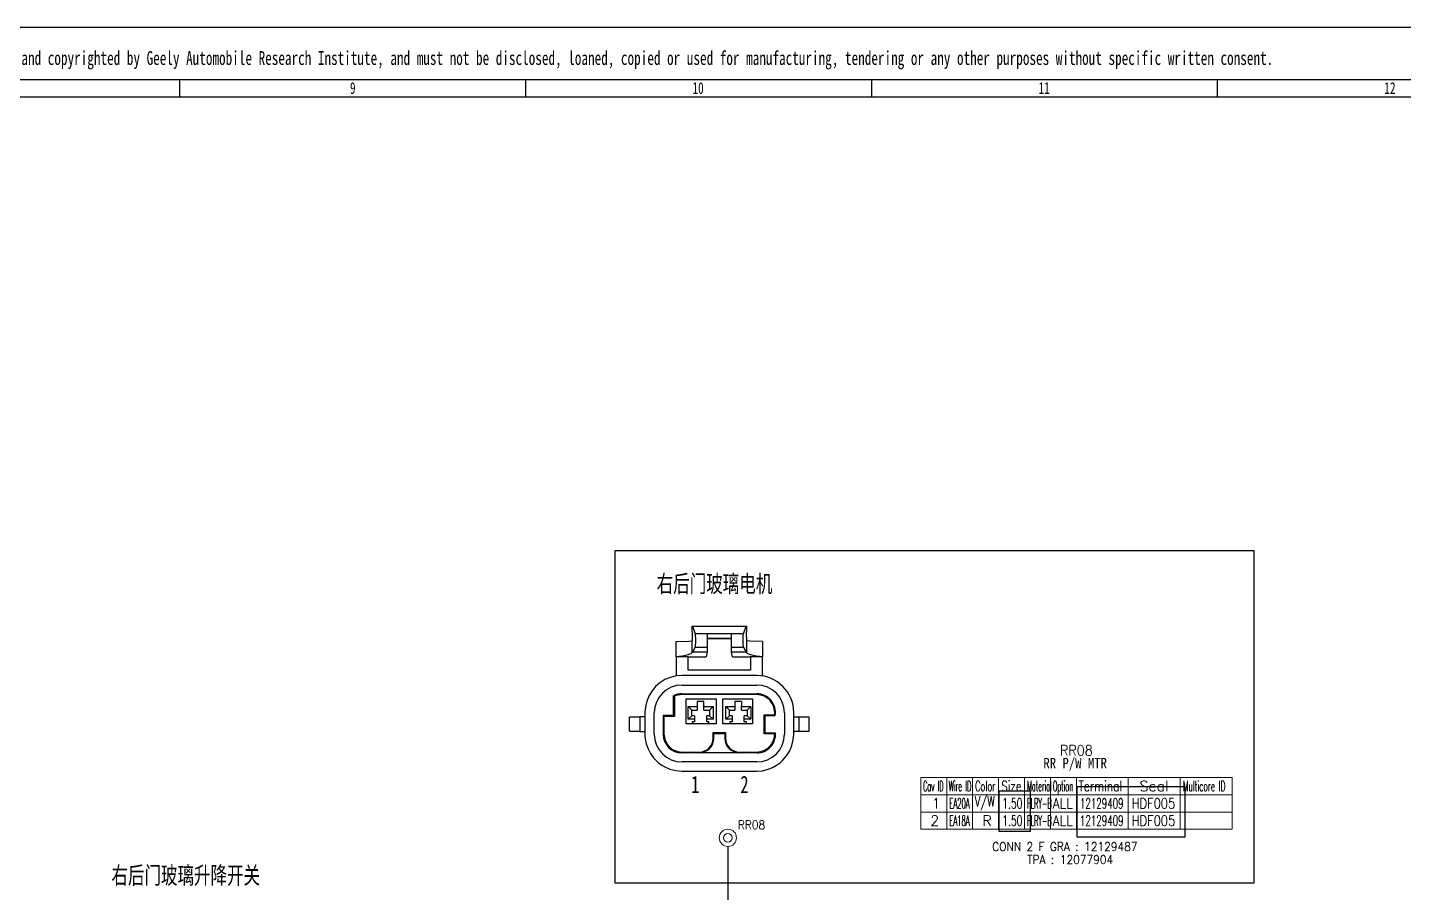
# Model space of a CAD drawing. Header units: inches. Extents: x 47316 to 59086, y 3141 to 11743.
# Drawn here: x 58078.5 to 58476.3, y 7460.1 to 7710.2 of the extents above; entities that cross this region are included whole.
import ezdxf

# ---------------------------------------------------------------- set-up
doc = ezdxf.new("R2010")
doc.units = ezdxf.units.IN
doc.header["$MEASUREMENT"] = 0
doc.styles.add('MtX_@FangSong_GB2312', font='')
doc.styles.add('MtX_SimSun', font='')
doc.styles.get("Standard").update_dxf_attribs({"font": ''})
doc.styles.get('MtX_@FangSong_GB2312').set_extended_font_data('@FangSong_GB2312')
doc.styles.get('MtX_SimSun').set_extended_font_data('SimSun')
doc.styles.get('Standard').set_extended_font_data('SimSun')
doc.linetypes.add('_VH_OTCON', pattern='A,0.0001,[7,VeSys.shx,S=0.1,R=0,X=0,Y=0],-0.4,[7,VeSys.shx,S=0.1,R=0,X=0,Y=0],-0.4,["X",Standard,S=1,R=0,X=-0.5,Y=-0.5],-0.0001,[7,VeSys.shx,S=0.1,R=0,X=0,Y=0],-0.4', length=1.2002)

msp = doc.modelspace()

# ---------------------------------------------------------------- linework, layer by layer
at = {"color": 0, "lineweight": -3}
for p, q in [((59085.57, 7710.2), (57302.57, 7710.2)), ((57322.57, 7695.2), (59065.57, 7695.2)), ((58122.57, 7690.2), (58122.57, 7695.2)), ((58222.57, 7690.2), (58222.57, 7695.2)), ((58322.57, 7690.2), (58322.57, 7695.2)), ((58422.57, 7690.2), (58422.57, 7695.2)), ((57322.57, 7690.2), (59065.57, 7690.2)), ((58271.51, 7534.85), (58271.57, 7534.54)), ((58271.57, 7534.54), (58271.63, 7533.42)), ((58285.45, 7534.31), (58285.53, 7534.85)), ((58266.02, 7532.62), (58269.75, 7532.79)), ((58269.75, 7532.79), (58270.57, 7532.88)), ((58270.61, 7532.9), (58270.6, 7532.89)), ((58270.6, 7532.89), (58270.6, 7532.89)), ((58270.6, 7532.89), (58270.6, 7532.88)), ((58270.62, 7532.94), (58270.61, 7532.9)), ((58270.65, 7533.17), (58270.62, 7532.94)), ((58270.66, 7533.89), (58270.65, 7533.17)), ((58271.53, 7531.12), (58271.49, 7531.02)), ((58271.58, 7531.48), (58271.53, 7531.12)), ((58271.63, 7532.38), (58271.58, 7531.48)), ((58271.63, 7533.42), (58271.63, 7532.38)), ((58285.4, 7533.11), (58285.45, 7534.31)), ((58285.43, 7531.86), (58285.4, 7533.11)), ((58285.5, 7531.19), (58285.43, 7531.86)), ((58285.54, 7531.02), (58285.5, 7531.19)), ((58286.38, 7533.89), (58286.39, 7533.17)), ((58286.39, 7533.17), (58286.42, 7532.94)), ((58286.42, 7532.94), (58286.43, 7532.9)), ((58286.43, 7532.9), (58286.43, 7532.89)), ((58286.43, 7532.89), (58286.44, 7532.89)), ((58286.44, 7532.89), (58286.44, 7532.88)), ((58287.29, 7532.79), (58286.47, 7532.88)), ((58291.02, 7532.62), (58287.29, 7532.79)), ((58266.02, 7522.69), (58264.36, 7522.28)), ((58267.73, 7522.83), (58266.02, 7522.69)), ((58260.08, 7519.63), (58259.07, 7518.44)), ((58261.35, 7520.73), (58260.08, 7519.63)), ((58262.8, 7521.63), (58261.35, 7520.73)), ((58264.36, 7522.28), (58262.8, 7521.63)), ((58257.54, 7515.45), (58257.13, 7513.8)), ((58258.2, 7517.02), (58257.54, 7515.45)), ((58259.07, 7518.44), (58258.2, 7517.02)), ((58257.13, 7513.8), (58256.99, 7512.1)), ((58257.08, 7504.55), (58257.39, 7503.03)), ((58257.39, 7503.03), (58257.91, 7501.59)), ((58298.87, 7501.06), (58299.51, 7502.6)), ((58299.51, 7502.6), (58299.91, 7504.21)), ((58299.91, 7504.21), (58300.04, 7505.87)), ((58257.91, 7501.59), (58258.62, 7500.24)), ((58258.62, 7500.24), (58259.52, 7499)), ((58259.52, 7499), (58260.03, 7498.42)), ((58296.81, 7498.23), (58297.96, 7499.56)), ((58297.96, 7499.56), (58298.87, 7501.06)), ((58260.03, 7498.42), (58260.92, 7497.61)), ((58260.92, 7497.61), (58261.89, 7496.91)), ((58261.89, 7496.91), (58262.57, 7496.51)), ((58262.57, 7496.51), (58264.21, 7495.78)), ((58264.21, 7495.78), (58265.94, 7495.33)), ((58265.94, 7495.33), (58267.73, 7495.18)), ((58289.32, 7495.18), (58290.99, 7495.31)), ((58290.99, 7495.31), (58292.6, 7495.7)), ((58292.6, 7495.7), (58293.87, 7496.2)), ((58293.87, 7496.2), (58295.07, 7496.86)), ((58295.07, 7496.86), (58296.19, 7497.67)), ((58296.19, 7497.67), (58296.81, 7498.23))]:
    msp.add_line(p, q, dxfattribs=at)
at = {"color": 1, "lineweight": -3}
for p, q in [((58248.41, 7558.99), (58433.04, 7558.99)), ((58248.41, 7462.82), (58248.41, 7558.99)), ((58433.04, 7558.99), (58433.04, 7462.82)), ((58381.95, 7490.76), (58413.13, 7490.76)), ((58381.95, 7476.13), (58381.95, 7490.76)), ((58413.13, 7490.76), (58413.13, 7476.13)), ((58359.41, 7489.44), (58368.34, 7489.44)), ((58359.41, 7477.74), (58359.41, 7489.44)), ((58368.34, 7489.44), (58368.34, 7477.74)), ((58368.34, 7477.74), (58359.41, 7477.74)), ((58413.13, 7476.13), (58381.95, 7476.13)), ((58433.04, 7462.82), (58248.41, 7462.82))]:
    msp.add_line(p, q, dxfattribs=at)
at = {"color": 0, "lineweight": -3, "ltscale": 0.002187}
for p, q in [((58270.59, 7537.14), (58270.76, 7537.14)), ((58286.28, 7537.14), (58286.45, 7537.14))]:
    msp.add_line(p, q, dxfattribs=at)
at = {"color": 0, "lineweight": -3, "ltscale": 0.040658}
for p, q in [((58270.59, 7537.14), (58270.66, 7533.89)), ((58286.38, 7533.89), (58286.45, 7537.14))]:
    msp.add_line(p, q, dxfattribs=at)
at = {"color": 0, "lineweight": -3, "ltscale": 0.193939}
msp.add_line((58270.76, 7537.14), (58286.28, 7537.14), dxfattribs=at)
at = {"color": 0, "lineweight": -3, "ltscale": 0.030101}
for p, q in [((58270.76, 7537.14), (58271.51, 7534.85)), ((58285.53, 7534.85), (58286.28, 7537.14))]:
    msp.add_line(p, q, dxfattribs=at)
at = {"color": 0, "lineweight": -3, "ltscale": 0.043921}
for p, q in [((58275.02, 7534.85), (58271.51, 7534.85)), ((58285.53, 7534.85), (58282.02, 7534.85))]:
    msp.add_line(p, q, dxfattribs=at)
at = {"color": 0, "lineweight": -3, "ltscale": 0.087411}
for p, q in [((58275.02, 7535), (58282.02, 7535)), ((58282.02, 7533.54), (58275.02, 7533.54))]:
    msp.add_line(p, q, dxfattribs=at)
at = {"color": 0, "lineweight": -3, "ltscale": 0.00182}
for p, q in [((58275.02, 7534.85), (58275.02, 7535)), ((58282.02, 7534.85), (58282.02, 7535))]:
    msp.add_line(p, q, dxfattribs=at)
at = {"color": 0, "lineweight": -3, "ltscale": 0.047924}
for p, q in [((58275.02, 7534.85), (58275.02, 7531.02)), ((58282.02, 7531.02), (58282.02, 7534.85))]:
    msp.add_line(p, q, dxfattribs=at)
at = {"color": 0, "lineweight": -3, "ltscale": 0.054741}
for p, q in [((58266.02, 7528.24), (58266.02, 7532.62)), ((58291.02, 7532.62), (58291.02, 7528.24))]:
    msp.add_line(p, q, dxfattribs=at)
at = {"color": 0, "lineweight": -3, "ltscale": 0.043813}
for p, q in [((58270.57, 7532.88), (58270.57, 7529.37)), ((58286.47, 7529.37), (58286.47, 7532.88))]:
    msp.add_line(p, q, dxfattribs=at)
at = {"color": 0, "lineweight": -3, "ltscale": 0.000348626}
for p, q in [((58270.57, 7532.88), (58270.6, 7532.88)), ((58286.44, 7532.88), (58286.47, 7532.88))]:
    msp.add_line(p, q, dxfattribs=at)
at = {"color": 0, "lineweight": -3, "ltscale": 0.020609}
for p, q in [((58271.49, 7531.02), (58270.76, 7529.54)), ((58285.54, 7531.02), (58286.28, 7529.54))]:
    msp.add_line(p, q, dxfattribs=at)
at = {"color": 0, "lineweight": -3, "ltscale": 0.044104}
for p, q in [((58271.49, 7531.02), (58275.02, 7531.02)), ((58282.02, 7531.02), (58285.54, 7531.02))]:
    msp.add_line(p, q, dxfattribs=at)
at = {"color": 0, "lineweight": -3, "ltscale": 0.087524}
msp.add_line((58282.02, 7533.4), (58275.02, 7533.4), dxfattribs=at)
at = {"color": 0, "lineweight": -3, "ltscale": 0.018462}
for p, q in [((58275.02, 7531.02), (58275.02, 7529.54)), ((58282.02, 7529.54), (58282.02, 7531.02))]:
    msp.add_line(p, q, dxfattribs=at)
at = {"color": 0, "lineweight": -3, "ltscale": 0.04375}
for p, q in [((58269.52, 7528.24), (58266.02, 7528.24)), ((58291.02, 7528.24), (58287.52, 7528.24))]:
    msp.add_line(p, q, dxfattribs=at)
at = {"color": 0, "lineweight": -3, "ltscale": 0.069428}
msp.add_line((58266.02, 7528.24), (58266.02, 7522.69), dxfattribs=at)
at = {"color": 0, "lineweight": -3, "ltscale": 0.065106}
for p, q in [((58269.52, 7528.24), (58274.73, 7528.24)), ((58282.31, 7528.24), (58287.52, 7528.24))]:
    msp.add_line(p, q, dxfattribs=at)
at = {"color": 0, "lineweight": -3, "ltscale": 0.04875}
for p, q in [((58269.52, 7524.34), (58269.52, 7528.24)), ((58287.52, 7528.24), (58287.52, 7524.34))]:
    msp.add_line(p, q, dxfattribs=at)
at = {"color": 0, "lineweight": -3, "ltscale": 0.003202}
for p, q in [((58270.76, 7529.54), (58270.57, 7529.37)), ((58286.47, 7529.37), (58286.28, 7529.54))]:
    msp.add_line(p, q, dxfattribs=at)
at = {"color": 0, "lineweight": -3, "ltscale": 0.053264}
for p, q in [((58275.02, 7529.54), (58270.76, 7529.54)), ((58286.28, 7529.54), (58282.02, 7529.54))]:
    msp.add_line(p, q, dxfattribs=at)
at = {"color": 0, "lineweight": -3, "ltscale": 0.016663}
for p, q in [((58275.02, 7529.54), (58274.73, 7528.24)), ((58282.31, 7528.24), (58282.02, 7529.54))]:
    msp.add_line(p, q, dxfattribs=at)
at = {"color": 0, "lineweight": -3, "ltscale": 0.069385}
msp.add_line((58291.02, 7522.69), (58291.02, 7528.24), dxfattribs=at)
at = {"color": 0, "lineweight": -3, "ltscale": 0.269873}
for p, q in [((58289.32, 7522.83), (58267.73, 7522.83)), ((58267.73, 7495.18), (58289.32, 7495.18))]:
    msp.add_line(p, q, dxfattribs=at)
at = {"color": 0, "lineweight": -3, "ltscale": 0.225}
msp.add_line((58287.52, 7524.34), (58269.52, 7524.34), dxfattribs=at)
at = {"color": 0, "lineweight": -3, "ltscale": 0.27}
for p, q in [((58267.73, 7520.07), (58289.33, 7520.07)), ((58289.33, 7497.82), (58267.73, 7497.82))]:
    msp.add_line(p, q, dxfattribs=at)
at = {"color": 0, "lineweight": -3, "ltscale": 0.071476}
msp.add_line((58265.27, 7511.25), (58265.27, 7516.97), dxfattribs=at)
at = {"color": 0, "lineweight": -3, "ltscale": 0.003694}
msp.add_line((58265.27, 7516.97), (58265.52, 7516.81), dxfattribs=at)
at = {"color": 0, "lineweight": -3, "ltscale": 0.072646}
msp.add_line((58265.52, 7516.81), (58265.52, 7511), dxfattribs=at)
at = {"color": 0, "lineweight": -3, "ltscale": 0.270001}
for p, q in [((58267.72, 7517.55), (58289.32, 7517.55)), ((58289.32, 7517.3), (58267.72, 7517.3)), ((58289.32, 7500.45), (58267.72, 7500.45))]:
    msp.add_line(p, q, dxfattribs=at)
at = {"color": 0, "lineweight": -3, "ltscale": 0.003131}
for p, q in [((58267.72, 7517.3), (58267.72, 7517.55)), ((58289.32, 7517.55), (58289.32, 7517.3)), ((58262.52, 7505.9), (58262.27, 7505.9)), ((58267.72, 7500.45), (58267.72, 7500.7)), ((58289.32, 7500.7), (58289.32, 7500.45))]:
    msp.add_line(p, q, dxfattribs=at)
at = {"color": 0, "lineweight": -3, "ltscale": 0.1125}
for p, q in [((58268.94, 7508.88), (58268.94, 7516.08)), ((58277.58, 7516.08), (58277.58, 7508.88)), ((58279.5, 7508.88), (58279.5, 7516.08)), ((58288.14, 7516.08), (58288.14, 7508.88))]:
    msp.add_line(p, q, dxfattribs=at)
at = {"color": 0, "lineweight": -3, "ltscale": 0.134998}
msp.add_line((58268.94, 7516.08), (58277.58, 7516.08), dxfattribs=at)
at = {"color": 0, "lineweight": -3, "ltscale": 0.022501}
for p, q in [((58272.14, 7515.28), (58272.14, 7513.84)), ((58274.06, 7513.84), (58274.06, 7515.28)), ((58283.02, 7515.28), (58283.02, 7513.84)), ((58284.94, 7515.28), (58284.94, 7513.84))]:
    msp.add_line(p, q, dxfattribs=at)
at = {"color": 0, "lineweight": -3, "ltscale": 0.029999}
msp.add_line((58274.06, 7515.28), (58272.14, 7515.28), dxfattribs=at)
at = {"color": 0, "lineweight": -3, "ltscale": 0.135001}
msp.add_line((58279.5, 7516.08), (58288.14, 7516.08), dxfattribs=at)
at = {"color": 0, "lineweight": -3, "ltscale": 0.030002}
msp.add_line((58284.94, 7515.28), (58283.02, 7515.28), dxfattribs=at)
at = {"color": 0, "lineweight": -3, "ltscale": 0.0375}
for p, q in [((58255.52, 7510.79), (58252.52, 7510.8)), ((58265.27, 7511.25), (58262.27, 7511.25)), ((58265.52, 7511), (58262.52, 7511)), ((58304.52, 7510.8), (58301.52, 7510.79)), ((58252.52, 7506.69), (58255.52, 7506.7)), ((58301.52, 7506.7), (58304.52, 7506.69))]:
    msp.add_line(p, q, dxfattribs=at)
at = {"color": 0, "lineweight": -3, "ltscale": 0.051309}
for p, q in [((58252.52, 7506.69), (58252.52, 7510.8)), ((58304.52, 7506.69), (58304.52, 7510.8))]:
    msp.add_line(p, q, dxfattribs=at)
at = {"color": 0, "lineweight": -3, "ltscale": 0.01844}
for p, q in [((58256.99, 7510.83), (58255.52, 7510.83)), ((58300.04, 7510.83), (58301.52, 7510.83)), ((58255.52, 7506.65), (58256.99, 7506.65)), ((58301.52, 7506.65), (58300.04, 7506.65))]:
    msp.add_line(p, q, dxfattribs=at)
at = {"color": 0, "lineweight": -3, "ltscale": 0.052269}
for p, q in [((58255.52, 7510.83), (58255.52, 7506.65)), ((58301.52, 7510.83), (58301.52, 7506.65))]:
    msp.add_line(p, q, dxfattribs=at)
at = {"color": 0, "lineweight": -3, "ltscale": 0.076723}
for p, q in [((58256.99, 7512.04), (58256.99, 7505.9)), ((58300.04, 7505.9), (58300.04, 7512.04))]:
    msp.add_line(p, q, dxfattribs=at)
at = {"color": 0, "lineweight": -3, "ltscale": 0.0775}
for p, q in [((58259.7, 7505.84), (58259.7, 7512.04)), ((58297.35, 7512.04), (58297.35, 7505.84))]:
    msp.add_line(p, q, dxfattribs=at)
at = {"color": 0, "lineweight": -3, "ltscale": 0.066881}
msp.add_line((58262.27, 7511.25), (58262.27, 7505.9), dxfattribs=at)
at = {"color": 0, "lineweight": -3, "ltscale": 0.004428}
for p, q in [((58262.27, 7511.25), (58262.52, 7511)), ((58265.52, 7511), (58265.27, 7511.25)), ((58291.52, 7511.49), (58291.77, 7511.24)), ((58291.52, 7505.99), (58291.77, 7506.24))]:
    msp.add_line(p, q, dxfattribs=at)
at = {"color": 0, "lineweight": -3, "ltscale": 0.06375}
msp.add_line((58262.52, 7511), (58262.52, 7505.9), dxfattribs=at)
at = {"color": 0, "lineweight": -3, "ltscale": 0.0575}
for p, q in [((58269.5, 7510.16), (58269.5, 7513.84)), ((58276.7, 7513.84), (58276.7, 7510.16)), ((58280.38, 7510.16), (58280.38, 7513.84)), ((58287.58, 7513.84), (58287.58, 7510.16))]:
    msp.add_line(p, q, dxfattribs=at)
at = {"color": 0, "lineweight": -3, "ltscale": 0.041251}
for p, q in [((58269.5, 7513.84), (58272.14, 7513.84)), ((58274.06, 7513.84), (58276.7, 7513.84)), ((58280.38, 7513.84), (58283.02, 7513.84))]:
    msp.add_line(p, q, dxfattribs=at)
at = {"color": 0, "lineweight": -3, "ltscale": 0.022982}
for p, q in [((58270.54, 7512.8), (58269.5, 7513.84)), ((58275.66, 7512.8), (58276.7, 7513.84)), ((58281.42, 7512.8), (58280.38, 7513.84))]:
    msp.add_line(p, q, dxfattribs=at)
at = {"color": 0, "lineweight": -3, "ltscale": 0.022981}
for p, q in [((58270.54, 7511.2), (58269.5, 7510.16)), ((58275.66, 7511.2), (58276.7, 7510.16)), ((58281.42, 7511.2), (58280.38, 7510.16))]:
    msp.add_line(p, q, dxfattribs=at)
at = {"color": 0, "lineweight": -3, "ltscale": 0.025}
for p, q in [((58270.54, 7511.2), (58270.54, 7512.8)), ((58270.54, 7512.8), (58272.14, 7512.8)), ((58274.06, 7512.8), (58275.66, 7512.8)), ((58275.66, 7512.8), (58275.66, 7511.2)), ((58281.42, 7511.2), (58281.42, 7512.8)), ((58281.42, 7512.8), (58283.02, 7512.8)), ((58284.94, 7512.8), (58286.54, 7512.8)), ((58286.54, 7512.8), (58286.54, 7511.2))]:
    msp.add_line(p, q, dxfattribs=at)
at = {"color": 0, "lineweight": -3, "ltscale": 0.0125}
for p, q in [((58271.34, 7511.2), (58270.54, 7511.2)), ((58275.66, 7511.2), (58274.86, 7511.2)), ((58282.22, 7511.2), (58281.42, 7511.2)), ((58286.54, 7511.2), (58285.74, 7511.2))]:
    msp.add_line(p, q, dxfattribs=at)
at = {"color": 0, "lineweight": -3, "ltscale": 0.016249}
for p, q in [((58271.34, 7511.2), (58271.34, 7510.16)), ((58274.86, 7510.16), (58274.86, 7511.2)), ((58282.22, 7511.2), (58282.22, 7510.16)), ((58285.74, 7510.16), (58285.74, 7511.2))]:
    msp.add_line(p, q, dxfattribs=at)
at = {"color": 0, "lineweight": -3, "ltscale": 0.016251}
for p, q in [((58272.14, 7513.84), (58272.14, 7512.8)), ((58274.06, 7512.8), (58274.06, 7513.84)), ((58283.02, 7513.84), (58283.02, 7512.8)), ((58284.94, 7512.8), (58284.94, 7513.84))]:
    msp.add_line(p, q, dxfattribs=at)
at = {"color": 0, "lineweight": -3, "ltscale": 0.041248}
msp.add_line((58284.94, 7513.84), (58287.58, 7513.84), dxfattribs=at)
at = {"color": 0, "lineweight": -3, "ltscale": 0.02298}
msp.add_line((58286.54, 7512.8), (58287.58, 7513.84), dxfattribs=at)
at = {"color": 0, "lineweight": -3, "ltscale": 0.022979}
msp.add_line((58286.54, 7511.2), (58287.58, 7510.16), dxfattribs=at)
at = {"color": 0, "lineweight": -3, "ltscale": 0.037051}
msp.add_line((58291.52, 7511.49), (58294.48, 7511.49), dxfattribs=at)
at = {"color": 0, "lineweight": -3, "ltscale": 0.06875}
msp.add_line((58291.52, 7505.99), (58291.52, 7511.49), dxfattribs=at)
at = {"color": 0, "lineweight": -3, "ltscale": 0.036646}
msp.add_line((58291.77, 7511.24), (58294.7, 7511.24), dxfattribs=at)
at = {"color": 0, "lineweight": -3, "ltscale": 0.062489}
msp.add_line((58291.77, 7506.24), (58291.77, 7511.24), dxfattribs=at)
at = {"color": 0, "lineweight": -3, "ltscale": 0.00415}
msp.add_line((58294.7, 7511.24), (58294.48, 7511.49), dxfattribs=at)
at = {"color": 0, "lineweight": -3, "ltscale": 0.027499}
msp.add_line((58270.7, 7508.88), (58268.94, 7508.88), dxfattribs=at)
at = {"color": 0, "lineweight": -3, "ltscale": 0.028751}
for p, q in [((58271.34, 7510.16), (58269.5, 7510.16)), ((58276.7, 7510.16), (58274.86, 7510.16)), ((58282.22, 7510.16), (58280.38, 7510.16))]:
    msp.add_line(p, q, dxfattribs=at)
at = {"color": 0, "lineweight": -3, "ltscale": 0.008749}
for p, q in [((58270.7, 7509.44), (58270.7, 7508.88)), ((58275.5, 7508.88), (58275.5, 7509.44)), ((58281.58, 7509.44), (58281.58, 7508.88)), ((58286.38, 7508.88), (58286.38, 7509.44))]:
    msp.add_line(p, q, dxfattribs=at)
at = {"color": 0, "lineweight": -3, "ltscale": 0.010001}
for p, q in [((58271.34, 7509.44), (58270.7, 7509.44)), ((58275.5, 7509.44), (58274.86, 7509.44)), ((58282.22, 7509.44), (58281.58, 7509.44))]:
    msp.add_line(p, q, dxfattribs=at)
at = {"color": 0, "lineweight": -3, "ltscale": 0.075}
for p, q in [((58275.5, 7508.88), (58270.7, 7508.88)), ((58286.38, 7508.88), (58281.58, 7508.88))]:
    msp.add_line(p, q, dxfattribs=at)
at = {"color": 0, "lineweight": -3, "ltscale": 0.01125}
for p, q in [((58271.34, 7510.16), (58271.34, 7509.44)), ((58274.86, 7509.44), (58274.86, 7510.16)), ((58282.22, 7510.16), (58282.22, 7509.44)), ((58285.74, 7509.44), (58285.74, 7510.16))]:
    msp.add_line(p, q, dxfattribs=at)
at = {"color": 0, "lineweight": -3, "ltscale": 0.032498}
for p, q in [((58277.58, 7508.88), (58275.5, 7508.88)), ((58281.58, 7508.88), (58279.5, 7508.88))]:
    msp.add_line(p, q, dxfattribs=at)
at = {"color": 0, "lineweight": -3, "ltscale": 0.028748}
msp.add_line((58287.58, 7510.16), (58285.74, 7510.16), dxfattribs=at)
at = {"color": 0, "lineweight": -3, "ltscale": 0.009998}
msp.add_line((58286.38, 7509.44), (58285.74, 7509.44), dxfattribs=at)
at = {"color": 0, "lineweight": -3, "ltscale": 0.027502}
msp.add_line((58288.14, 7508.88), (58286.38, 7508.88), dxfattribs=at)
at = {"color": 0, "lineweight": -3, "ltscale": 0.02}
for p, q in [((58276.72, 7504.7), (58276.72, 7506.3)), ((58280.32, 7506.3), (58280.32, 7504.7))]:
    msp.add_line(p, q, dxfattribs=at)
at = {"color": 0, "lineweight": -3, "ltscale": 0.045001}
msp.add_line((58276.72, 7506.3), (58280.32, 7506.3), dxfattribs=at)
at = {"color": 0, "lineweight": -3, "ltscale": 0.003857}
for p, q in [((58276.72, 7506.3), (58276.94, 7506.08)), ((58280.32, 7506.3), (58280.1, 7506.08))]:
    msp.add_line(p, q, dxfattribs=at)
at = {"color": 0, "lineweight": -3, "ltscale": 0.002728}
for p, q in [((58276.94, 7504.7), (58276.72, 7504.7)), ((58280.32, 7504.7), (58280.1, 7504.7)), ((58272.72, 7500.7), (58272.72, 7500.48)), ((58284.32, 7500.48), (58284.32, 7500.7))]:
    msp.add_line(p, q, dxfattribs=at)
at = {"color": 0, "lineweight": -3, "ltscale": 0.017273}
for p, q in [((58276.94, 7504.7), (58276.94, 7506.08)), ((58280.1, 7506.08), (58280.1, 7504.7))]:
    msp.add_line(p, q, dxfattribs=at)
at = {"color": 0, "lineweight": -3, "ltscale": 0.039545}
msp.add_line((58276.94, 7506.08), (58280.1, 7506.08), dxfattribs=at)
at = {"color": 0, "lineweight": -3, "ltscale": 0.037491}
msp.add_line((58294.52, 7505.99), (58291.52, 7505.99), dxfattribs=at)
at = {"color": 0, "lineweight": -3, "ltscale": 0.037367}
msp.add_line((58291.77, 7506.24), (58294.76, 7506.24), dxfattribs=at)
at = {"color": 0, "lineweight": -3, "ltscale": 0.004342}
msp.add_line((58294.76, 7506.24), (58294.52, 7505.99), dxfattribs=at)
at = {"color": 0, "lineweight": -3, "ltscale": 0.0625}
for p, q in [((58267.72, 7500.7), (58272.72, 7500.7)), ((58284.32, 7500.7), (58289.32, 7500.7))]:
    msp.add_line(p, q, dxfattribs=at)
at = {"color": 0, "lineweight": -3, "ltscale": 0.145001}
msp.add_line((58284.32, 7500.48), (58272.72, 7500.48), dxfattribs=at)
at = {"color": 0, "linetype": 'Continuous', "lineweight": 15}
for p, q in [((58336.75, 7493.35), (58426.75, 7493.35)), ((58336.75, 7488.35), (58336.75, 7493.35)), ((58336.75, 7488.35), (58426.75, 7488.35))]:
    msp.add_line(p, q, dxfattribs=at)
at = {"color": 7, "linetype": 'Continuous', "lineweight": 15}
for p, q in [((58344.25, 7488.35), (58344.25, 7493.35)), ((58351.75, 7488.35), (58351.75, 7493.35)), ((58359.25, 7488.35), (58359.25, 7493.35)), ((58366.75, 7488.35), (58366.75, 7493.35)), ((58374.25, 7488.35), (58374.25, 7493.35)), ((58381.75, 7488.35), (58381.75, 7493.35)), ((58396.75, 7488.35), (58396.75, 7493.35)), ((58411.75, 7488.35), (58411.75, 7493.35)), ((58426.75, 7488.35), (58426.75, 7493.35))]:
    msp.add_line(p, q, dxfattribs=at)
at = {"color": 102, "linetype": 'Continuous', "lineweight": 15}
for p, q in [((58344.25, 7483.35), (58344.25, 7488.35)), ((58351.75, 7483.35), (58351.75, 7488.35)), ((58359.25, 7483.35), (58359.25, 7488.35)), ((58366.75, 7483.35), (58366.75, 7488.35)), ((58374.25, 7483.35), (58374.25, 7488.35)), ((58381.75, 7483.35), (58381.75, 7488.35)), ((58396.75, 7483.35), (58396.75, 7488.35)), ((58411.75, 7483.35), (58411.75, 7488.35)), ((58344.25, 7478.35), (58344.25, 7483.35)), ((58351.75, 7478.35), (58351.75, 7483.35)), ((58359.25, 7478.35), (58359.25, 7483.35)), ((58366.75, 7478.35), (58366.75, 7483.35)), ((58374.25, 7478.35), (58374.25, 7483.35)), ((58381.75, 7478.35), (58381.75, 7483.35)), ((58396.75, 7478.35), (58396.75, 7483.35)), ((58411.75, 7478.35), (58411.75, 7483.35))]:
    msp.add_line(p, q, dxfattribs=at)
at = {"color": 0, "linetype": '_VH_OTCON', "lineweight": -2, "ltscale": 5}
msp.add_line((58280.98, 7473.39), (58280.98, 7415.73), dxfattribs=at)
at = {"color": 0, "linetype": 'Continuous', "lineweight": 15}
for points in [[(58336.75, 7483.35), (58336.75, 7488.35), (58426.75, 7488.35), (58426.75, 7483.35)], [(58336.75, 7478.35), (58336.75, 7483.35), (58426.75, 7483.35), (58426.75, 7478.35)]]:
    msp.add_lwpolyline(points, close=True, dxfattribs=at)
for radius in [2.5, 1.25]:
    msp.add_circle((58280.98, 7475.89), radius, dxfattribs=at)
at = {"color": 0, "lineweight": -3}
for centre, radius, start, end in [((58289.32, 7512.1), 10.72, 0, 90), ((58267.73, 7512.04), 8.02, 90, 180), ((58289.33, 7512.04), 8.02, 0, 90), ((58267.72, 7512.1), 5.45, 90, 116.7173), ((58267.72, 7512.1), 5.2, 90.0001, 115.0289), ((58289.32, 7512.1), 5.45, 350.9167, 90), ((58289.32, 7512.1), 5.2, 353.2633, 90), ((58267.72, 7505.9), 10.72, 180.3322, 187.2628), ((58267.73, 7505.84), 8.02, 180, 270), ((58267.72, 7505.9), 5.45, 180, 270), ((58267.72, 7505.9), 5.2, 179.9999, 270.0001), ((58272.72, 7504.7), 4, 270, 360), ((58272.72, 7504.7), 4.22, 270, 360), ((58284.32, 7504.7), 4.22, 180, 270), ((58284.32, 7504.7), 4, 180, 270), ((58289.32, 7505.9), 5.45, 270, 3.5813), ((58289.32, 7505.9), 5.2, 269.9999, 0.9919), ((58289.33, 7505.84), 8.02, 270, 0)]:
    msp.add_arc(centre, radius, start, end, dxfattribs=at)
for centre, start_param, end_param in [((58234.72, 7529.61), 5.767472, 6.198375), ((58322.32, 7529.61), 3.226403, 3.657306)]:
    msp.add_ellipse(centre, major_axis=(35.98, 0), ratio=0.076943, start_param=start_param, end_param=end_param, dxfattribs=at)

# ---------------------------------------------------------------- texts
at = {"color": 0, "lineweight": -3, "width": 0.7}
for s, height, style, p in [('This drawing and any information or descriptive matter set out hereon are confidential and copyrighted by Geely Automobile Research Institute, and must not be disclosed, loaned, copied or used for manufacturing, tendering or any other purposes without specific written consent.', 4, 'MtX_@FangSong_GB2312', (57911.03, 7699.38)), ('9', 3.4, 'MtX_SimSun', (58171.74, 7691)), ('10', 3.4, 'MtX_SimSun', (58270.76, 7691)), ('11', 3.4, 'MtX_SimSun', (58370.84, 7691)), ('12', 3.4, 'MtX_SimSun', (58470.78, 7691)), ('右后门玻璃电机', 5, 'MtX_SimSun', (58260.41, 7546.88)), ('1', 5, 'MtX_SimSun', (58270.37, 7488.83)), ('2', 5, 'MtX_SimSun', (58284.6, 7488.83))]:
    msp.add_text(s, height=height, dxfattribs=dict(at, style=style)).set_placement(p)
at = {"lineweight": -3, "style": 'MtX_SimSun', "width": 0.7}
msp.add_text('右后门玻璃升降开关', height=5, dxfattribs=at).set_placement((58102.77, 7462.56))
at = {"color": 6, "linetype": 'Continuous', "lineweight": 20, "char_height": 3, "attachment_point": 1}
for s, insert, width in [('\\Fromans.shx;\\W0.9000000000;\\T1.0000000000;\\o\\lRR08', (58377, 7502.67), 10.5429), ('\\f黑体|b0|i0|c1|p0;\\W0.9000000000;\\T1.0000000000;\\o\\lRR P/W MTR', (58372.21, 7499.02), 19.4157)]:
    msp.add_mtext(s, dxfattribs=dict(at, insert=insert, width=width))
at = {"color": 7, "linetype": 'Continuous', "lineweight": 15, "char_height": 3, "attachment_point": 1}
for s, insert, width in [('\\Fromans.shx;\\W0.4292452830;\\T1.0000000000;\\o\\lCav ID', (58337.44, 7492.35), 6.5), ('\\Fromans.shx;\\W0.4026548673;\\T1.0000000000;\\o\\lWire ID', (58344.87, 7492.35), 6.5), ('\\Fromans.shx;\\W0.5687500000;\\T1.0000000000;\\o\\lColor', (58352.5, 7492.35), 6.5), ('\\Fromans.shx;\\W0.7222222222;\\T1.0000000000;\\o\\lSize', (58360.06, 7492.35), 6.5), ('\\Fromans.shx;\\W0.3760330579;\\T1.0000000000;\\o\\lMaterial', (58367.47, 7492.35), 6.5), ('\\Fromans.shx;\\W0.4595959596;\\T1.0000000000;\\o\\lOption', (58374.95, 7492.35), 6.5), ('\\Fromans.shx;\\W0.7480916031;\\T1.0000000000;\\o\\lTerminal', (58382.36, 7492.35), 14), ('\\Fromans.shx;\\W1.0000000000;\\T1.0000000000;\\o\\lSeal', (58400.04, 7492.35), 9.2857), ('\\Fromans.shx;\\W0.5185185185;\\T1.0000000000;\\o\\lMulticore ID', (58412.55, 7492.35), 14), ('\\Fromans.shx;\\W1.0000000000;\\T1.0000000000;\\o\\l1', (58339.93, 7487.35), 2.8571), ('\\Fromans.shx;\\W1.0000000000;\\T1.0000000000;\\o\\l2', (58339.5, 7482.35), 2.8571)]:
    msp.add_mtext(s, dxfattribs=dict(at, insert=insert, width=width))
at = {"color": 21, "linetype": 'Continuous', "lineweight": 15, "attachment_point": 1}
for s, insert, char_height, width in [('\\Fromans.shx;\\W0.4789473684;\\T1.0000000000;\\o\\lEA20A', (58345.03, 7487.35), 3, 6.5), ('\\Fromans.shx;\\W0.6500000000;\\T1.0000000000;\\o\\l1.50', (58360.31, 7487.35), 3, 6.5), ('\\Fromans.shx;\\W0.8750000000;\\T1.0000000000;\\o\\lALL', (58374.88, 7487.35), 3, 6.5), ('\\Fromans.shx;\\W0.8099173554;\\T1.0000000000;\\o\\lHDF005', (58397.72, 7487.35), 3, 14), ('\\Fromans.shx;\\W0.9000000000;\\T1.0000000000;\\o\\lRR08', (58283.91, 7480.89), 2.5, 8.7857), ('\\Fromans.shx;\\W0.4789473684;\\T1.0000000000;\\o\\lEA18A', (58345.03, 7482.35), 3, 6.5), ('\\Fromans.shx;\\W0.6500000000;\\T1.0000000000;\\o\\l1.50', (58360.31, 7482.35), 3, 6.5), ('\\Fromans.shx;\\W0.8750000000;\\T1.0000000000;\\o\\lALL', (58374.88, 7482.35), 3, 6.5), ('\\Fromans.shx;\\W0.8099173554;\\T1.0000000000;\\o\\lHDF005', (58397.72, 7482.35), 3, 14)]:
    msp.add_mtext(s, dxfattribs=dict(at, insert=insert, char_height=char_height, width=width))
at = {"color": 140, "linetype": 'Continuous', "lineweight": 15, "char_height": 3, "attachment_point": 1}
for s, insert, width in [('\\Fromans.shx;\\W0.7109375000;\\T1.0000000000;\\o\\lV/W', (58352.35, 7487.92), 6.5), ('\\Fromans.shx;\\W0.3760330579;\\T1.0000000000;\\o\\lFLRY-B', (58367.47, 7487.35), 6.5), ('\\Fromans.shx;\\W0.6125000000;\\T1.0000000000;\\o\\l12129409', (58382.78, 7487.35), 14), ('\\Fromans.shx;\\W1.0000000000;\\T1.0000000000;\\o\\lR', (58354.57, 7482.35), 3), ('\\Fromans.shx;\\W0.3760330579;\\T1.0000000000;\\o\\lFLRY-B', (58367.47, 7482.35), 6.5), ('\\Fromans.shx;\\W0.6125000000;\\T1.0000000000;\\o\\l12129409', (58382.78, 7482.35), 14)]:
    msp.add_mtext(s, dxfattribs=dict(at, insert=insert, width=width))
at = {"color": 42, "linetype": 'Continuous', "lineweight": 15, "char_height": 2.5, "attachment_point": 1}
for s, insert, width in [('\\Fromans.shx;\\W0.9000000000;\\T1.0000000000;\\o\\lCONN 2 F GRA : 12129487', (58357.43, 7474.6), 49.2857), ('\\Fromans.shx;\\W0.9000000000;\\T1.0000000000;\\o\\lTPA : 12077904', (58367.56, 7470.85), 28.6071)]:
    msp.add_mtext(s, dxfattribs=dict(at, insert=insert, width=width))

doc.saveas('drawing.dxf')
